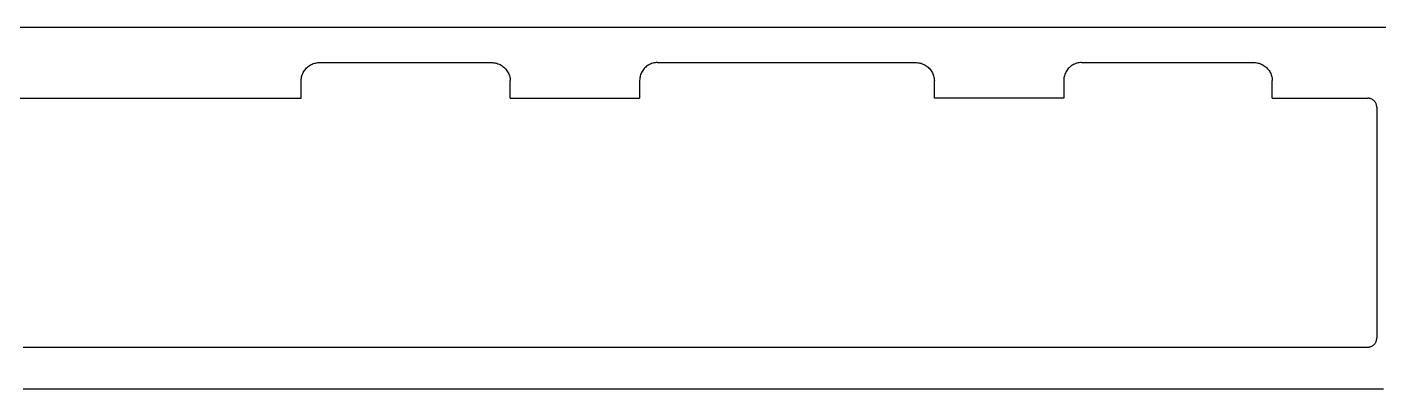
# Model space of a CAD drawing. Extents: x 82 to 366, y 80 to 184.
# Drawn here: x 216.7 to 292.8, y 84.5 to 104.9 of the extents above; entities that cross this region are included whole.
import ezdxf

# ---------------------------------------------------------------- set-up
doc = ezdxf.new("R2010")
doc.units = 0
doc.layers.get('0').update_dxf_attribs({"linetype": 'CONTINUOUS'})
doc.layers.add('레이어_01', color=18, linetype='CONTINUOUS')

msp = doc.modelspace()

# ---------------------------------------------------------------- linework, layer by layer
msp.add_line((126.175, 104.862), (312.175, 104.862))
at = {"color": 0}
for p, q in [((233.134387, 102.86237, -32.77798), (242.896887, 102.86237, -32.77798)), ((252.18424, 102.86237, -32.77798), (266.772864, 102.86237, -32.77798)), ((276.06024, 102.862376, -32.77798), (285.791142, 102.862376, -32.77798)), ((232.134387, 100.862389, -32.77798), (232.134387, 101.86237, -32.77798)), ((243.896897, 100.864954, -32.77798), (243.896887, 101.86237, -32.77798)), ((251.18424, 101.86237, -32.77798), (251.18424, 100.862885, -32.77798)), ((267.772864, 100.862377, -32.77798), (267.772864, 101.86237, -32.77798)), ((275.06024, 101.862376, -32.77798), (275.06024, 100.862377, -32.77798)), ((286.791142, 100.862376, -32.77798), (286.791142, 101.862376, -32.77798)), ((208.238705, 100.862383, -32.77798), (232.134387, 100.862389, -32.77798)), ((275.06024, 100.862377, -32.77798), (267.772864, 100.862377, -32.77798)), ((286.791142, 100.862376, -32.77798), (292.174877, 100.862376, -32.77798)), ((292.674877, 100.362376, -32.77798), (292.674877, 87.36237, -32.77798)), ((233.131361, 86.86237, -32.77798), (266.772864, 86.86237, -32.77798)), ((266.772864, 86.86237, -32.77798), (282.04024, 86.862364, -32.77798)), ((282.04024, 86.862364, -32.77798), (285.793617, 86.86237, -32.77798)), ((285.793617, 86.86237, -32.77798), (291.674877, 86.862377, -32.77798)), ((291.674877, 86.862377, -32.77798), (292.174877, 86.86237, -32.77798))]:
    msp.add_line(p, q, dxfattribs=at)
for points in [[(232.134387, 101.86237), (232.136807, 101.928412), (232.143947, 101.993628), (232.15563, 102.057841), (232.171676, 102.120876), (232.191909, 102.182557), (232.216148, 102.242705), (232.244216, 102.301146), (232.275935, 102.357703), (232.311126, 102.412198), (232.349611, 102.464457), (232.391212, 102.514302), (232.43575, 102.561557), (232.483046, 102.606045), (232.532923, 102.647591), (232.585203, 102.686017), (232.639706, 102.721148), (232.696254, 102.752806), (232.75467, 102.780815), (232.814775, 102.805), (232.87639, 102.825183), (232.939337, 102.841188), (233.003437, 102.852838), (233.068514, 102.859958), (233.134387, 102.86237)], [(242.896887, 102.86237), (242.960426, 102.859842), (243.023564, 102.852395), (243.086098, 102.840235), (243.147823, 102.82357), (243.208533, 102.802605), (243.268024, 102.777549), (243.326091, 102.748607), (243.38253, 102.715986), (243.437134, 102.679892), (243.4897, 102.640534), (243.540023, 102.598116), (243.587898, 102.552846), (243.63312, 102.504931), (243.675484, 102.454577), (243.714785, 102.40199), (243.750819, 102.347379), (243.783381, 102.290948), (243.812266, 102.232906), (243.837269, 102.173458), (243.858185, 102.112811), (243.87481, 102.051172), (243.886939, 101.988748), (243.894366, 101.925745), (243.896887, 101.86237)], [(252.18424, 102.86237), (252.115774, 102.860063), (252.048546, 102.853242), (251.982705, 102.842054), (251.9184, 102.826649), (251.855781, 102.807177), (251.794995, 102.783785), (251.736192, 102.756624), (251.679521, 102.725841), (251.625131, 102.691586), (251.57317, 102.654008), (251.523788, 102.613255), (251.477133, 102.569477), (251.433355, 102.522823), (251.392603, 102.473441), (251.355024, 102.42148), (251.320769, 102.36709), (251.289987, 102.310418), (251.262825, 102.251615), (251.239434, 102.19083), (251.219961, 102.12821), (251.204557, 102.063905), (251.193369, 101.998064), (251.186547, 101.930837), (251.18424, 101.86237)], [(266.772864, 102.86237), (266.836402, 102.859842), (266.899541, 102.852395), (266.962075, 102.840235), (267.0238, 102.82357), (267.08451, 102.802605), (267.144001, 102.777549), (267.202068, 102.748607), (267.258506, 102.715986), (267.313111, 102.679892), (267.365677, 102.640534), (267.416, 102.598116), (267.463874, 102.552846), (267.509096, 102.504931), (267.55146, 102.454577), (267.590762, 102.40199), (267.626796, 102.347379), (267.659358, 102.290948), (267.688243, 102.232906), (267.713246, 102.173458), (267.734162, 102.112811), (267.750787, 102.051172), (267.762915, 101.988748), (267.770342, 101.925745), (267.772864, 101.86237)], [(276.06024, 102.862376), (275.991774, 102.860069), (275.924546, 102.853248), (275.858705, 102.84206), (275.7944, 102.826655), (275.731781, 102.807183), (275.670995, 102.783792), (275.612192, 102.75663), (275.555521, 102.725847), (275.501131, 102.691592), (275.44917, 102.654014), (275.399788, 102.613261), (275.353133, 102.569483), (275.309355, 102.522829), (275.268603, 102.473447), (275.231024, 102.421486), (275.196769, 102.367096), (275.165987, 102.310425), (275.138825, 102.251622), (275.115434, 102.190836), (275.095961, 102.128216), (275.080557, 102.063911), (275.069369, 101.998071), (275.062547, 101.930843), (275.06024, 101.862376)], [(285.791142, 102.862376), (285.857184, 102.859957), (285.9224, 102.852816), (285.986613, 102.841134), (286.049648, 102.825087), (286.111329, 102.804855), (286.171477, 102.780616), (286.229918, 102.752547), (286.286475, 102.720828), (286.34097, 102.685637), (286.393229, 102.647152), (286.443074, 102.605552), (286.490329, 102.561014), (286.534817, 102.513717), (286.576363, 102.46384), (286.614789, 102.411561), (286.64992, 102.357058), (286.681578, 102.300509), (286.709587, 102.242094), (286.733772, 102.181989), (286.753955, 102.120374), (286.76996, 102.057427), (286.78161, 101.993326), (286.78873, 101.92825), (286.791142, 101.862376)], [(243.896897, 100.864954), (247.977809, 100.863993), (251.18424, 100.862885)], [(292.674877, 100.362376), (292.673724, 100.39661), (292.670313, 100.430224), (292.664719, 100.463144), (292.657017, 100.495296), (292.647281, 100.526606), (292.635585, 100.556999), (292.622004, 100.586401), (292.606613, 100.614736), (292.589485, 100.641931), (292.570696, 100.667912), (292.55032, 100.692603), (292.528431, 100.71593), (292.505103, 100.737819), (292.480412, 100.758195), (292.454432, 100.776984), (292.427237, 100.794112), (292.398901, 100.809503), (292.3695, 100.823084), (292.339107, 100.83478), (292.307797, 100.844516), (292.275645, 100.852218), (292.242724, 100.857812), (292.20911, 100.861223), (292.174877, 100.862376)], [(216.475314, 86.862389), (225.8027, 86.862385), (233.131361, 86.86237)], [(292.174877, 86.86237), (292.20911, 86.863524), (292.242724, 86.866935), (292.275645, 86.872528), (292.307797, 86.880231), (292.339107, 86.889967), (292.3695, 86.901663), (292.398901, 86.915243), (292.427237, 86.930635), (292.454432, 86.947762), (292.480412, 86.966551), (292.505103, 86.986928), (292.528431, 87.008817), (292.55032, 87.032144), (292.570696, 87.056835), (292.589485, 87.082815), (292.606613, 87.110011), (292.622004, 87.138346), (292.635585, 87.167748), (292.647281, 87.19814), (292.657017, 87.22945), (292.664719, 87.261603), (292.670313, 87.294523), (292.673724, 87.328137), (292.674877, 87.36237)]]:
    msp.add_lwpolyline(points, dxfattribs=at)
at = {"layer": '레이어_01', "color": 7}
msp.add_lwpolyline([(216.478685, 84.512373), (216.861551, 84.512373), (217.244418, 84.512373), (217.627285, 84.512373), (218.010151, 84.512373), (218.393018, 84.512373), (218.775885, 84.512373), (219.158752, 84.512373), (219.541618, 84.512373), (219.924485, 84.512373), (220.307352, 84.512373), (220.690219, 84.512373), (221.073085, 84.512373), (221.455952, 84.512373), (221.838819, 84.512373), (222.221686, 84.512373), (222.604552, 84.512373), (222.987419, 84.512373), (223.370286, 84.512373), (223.753153, 84.512373), (224.136019, 84.512373), (224.518886, 84.512373), (224.901753, 84.512373), (225.28462, 84.512373), (225.667486, 84.512373), (226.050353, 84.512373), (226.43322, 84.512373), (226.816087, 84.512373), (227.198953, 84.512373), (227.58182, 84.512373), (227.964687, 84.512373), (228.347554, 84.512373), (228.73042, 84.512373), (229.113287, 84.512373), (229.496154, 84.512373), (229.879021, 84.512373), (230.261887, 84.512373), (230.644754, 84.512373), (231.027621, 84.512373), (231.410488, 84.512373), (231.793354, 84.512373), (232.176221, 84.512373), (232.559088, 84.512373), (232.941955, 84.512373), (233.324821, 84.512373), (233.707688, 84.512373), (234.090555, 84.512373), (234.473422, 84.512373), (234.856288, 84.512373), (235.239155, 84.512373), (235.622022, 84.512373), (236.004889, 84.512373), (236.387755, 84.512373), (236.770622, 84.512373), (237.153489, 84.512373), (237.536356, 84.512373), (237.919222, 84.512373), (238.302089, 84.512373), (238.684956, 84.512373), (239.067823, 84.512373), (239.450689, 84.512373), (239.833556, 84.512373), (240.216423, 84.512373), (240.59929, 84.512373), (240.982156, 84.512373), (241.365023, 84.512373), (241.74789, 84.512373), (242.130757, 84.512373), (242.513623, 84.512373), (242.89649, 84.512373), (243.279357, 84.512373), (243.662223, 84.512373), (244.04509, 84.512373), (244.427957, 84.512373), (244.810824, 84.512373), (245.19369, 84.512373), (245.576557, 84.512373), (245.959424, 84.512373), (246.342291, 84.512373), (246.725157, 84.512373), (247.108024, 84.512373), (247.490891, 84.512373), (247.873758, 84.512373), (248.256624, 84.512373), (248.639491, 84.512373), (249.022358, 84.512373), (249.405225, 84.512373), (249.788091, 84.512373), (250.170958, 84.512373), (250.553825, 84.512373), (250.936692, 84.512373), (251.319558, 84.512373), (251.702425, 84.512373), (252.085292, 84.512373), (252.468159, 84.512373), (252.851025, 84.512373), (253.233892, 84.512373), (253.616759, 84.512373), (253.999626, 84.512373), (254.382492, 84.512373), (254.765359, 84.512373), (255.148226, 84.512373), (255.531093, 84.512373), (255.913959, 84.512373), (256.296826, 84.512373), (256.679693, 84.512373), (257.06256, 84.512373), (257.445426, 84.512373), (257.828293, 84.512373), (258.21116, 84.512373), (258.594027, 84.512373), (258.976893, 84.512373), (259.35976, 84.512373), (259.742627, 84.512373), (260.125494, 84.512373), (260.50836, 84.512373), (260.891227, 84.512373), (261.274094, 84.512373), (261.656961, 84.512373), (262.039827, 84.512373), (262.422694, 84.512373), (262.805561, 84.512373), (263.188428, 84.512373), (263.571294, 84.512373), (263.954161, 84.512373), (264.337028, 84.512373), (264.719895, 84.512373), (265.102761, 84.512373), (265.485628, 84.512373), (265.868495, 84.512373), (266.251362, 84.512373), (266.634228, 84.512373), (267.017095, 84.512373), (267.399962, 84.512373), (267.782828, 84.512373), (268.165695, 84.512373), (268.548562, 84.512373), (268.931429, 84.512373), (269.314295, 84.512373), (269.697162, 84.512373), (270.080029, 84.512373), (270.462896, 84.512373), (270.845762, 84.512373), (271.228629, 84.512373), (271.611496, 84.512373), (271.994363, 84.512373), (272.377229, 84.512373), (272.760096, 84.512373), (273.142963, 84.512373), (273.52583, 84.512373), (273.908696, 84.512373), (274.291563, 84.512373), (274.67443, 84.512373), (275.057297, 84.512373), (275.440163, 84.512373), (275.82303, 84.512373), (276.205897, 84.512373), (276.588764, 84.512373), (276.97163, 84.512373), (277.354497, 84.512373), (277.737364, 84.512373), (278.120231, 84.512373), (278.503097, 84.512373), (278.885964, 84.512373), (279.268831, 84.512373), (279.651698, 84.512373), (280.034564, 84.512373), (280.417431, 84.512373), (280.800298, 84.512373), (281.183165, 84.512373), (281.566031, 84.512373), (281.948898, 84.512373), (282.331765, 84.512373), (282.714632, 84.512373), (283.097498, 84.512373), (283.480365, 84.512373), (283.863232, 84.512373), (284.246099, 84.512373), (284.628965, 84.512373), (285.011832, 84.512373), (285.394699, 84.512373), (285.777566, 84.512373), (286.160432, 84.512373), (286.543299, 84.512373), (286.926166, 84.512373), (287.309033, 84.512373), (287.691899, 84.512373), (288.074766, 84.512373), (288.457633, 84.512373), (288.8405, 84.512373), (289.223366, 84.512373), (289.606233, 84.512373), (289.9891, 84.512373), (290.371967, 84.512373), (290.754833, 84.512373), (291.1377, 84.512373), (291.520567, 84.512373), (291.903434, 84.512373), (292.2863, 84.512373), (292.669167, 84.512373), (293.052034, 84.512373)], dxfattribs=at)

doc.saveas('drawing.dxf')
